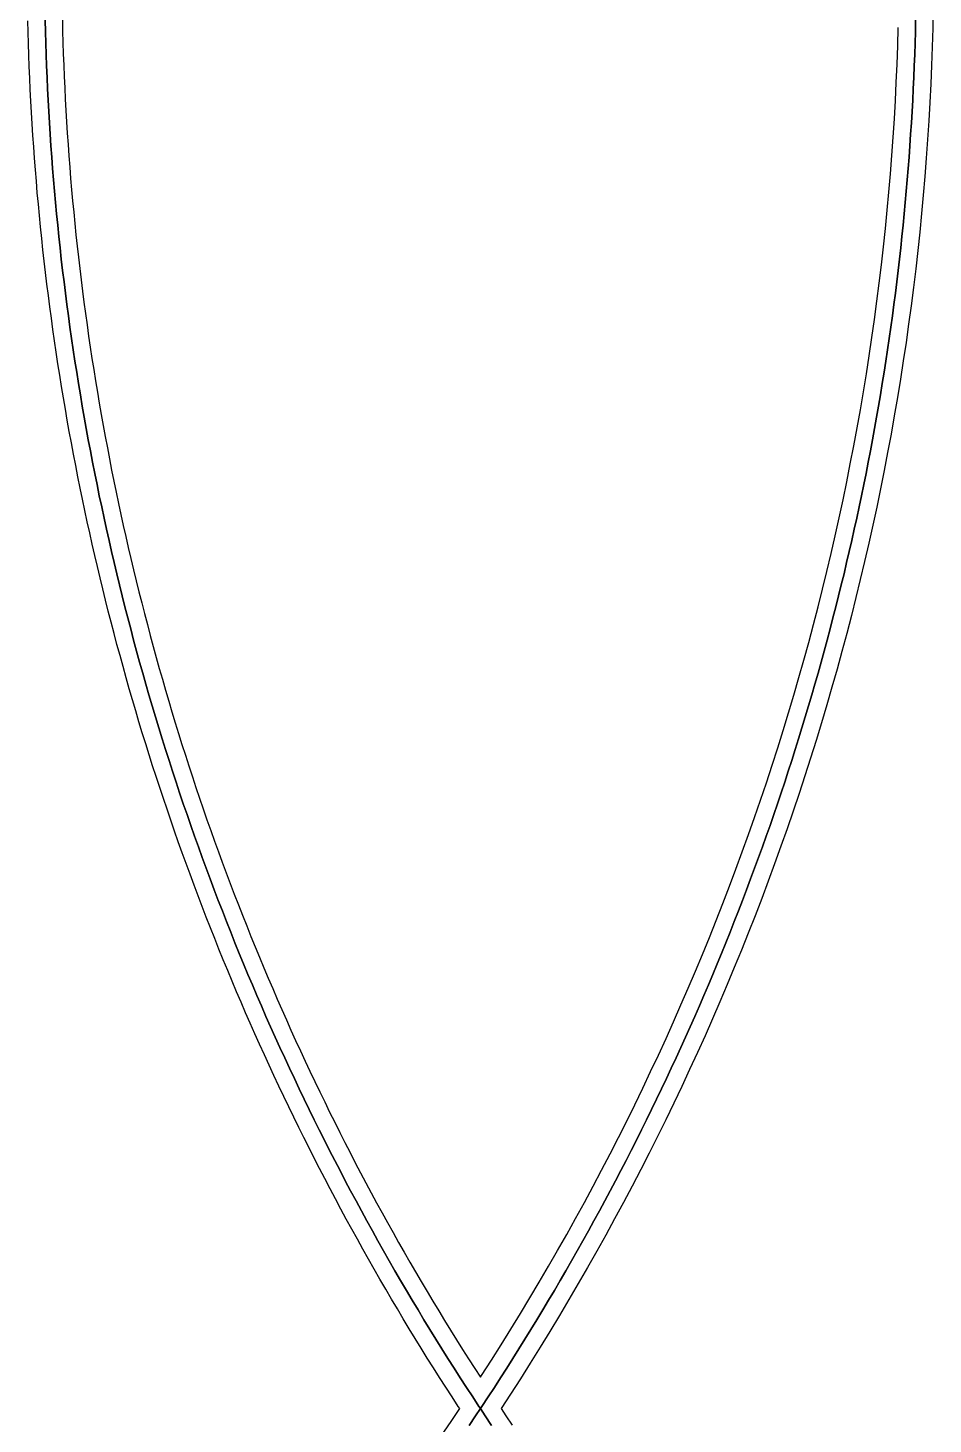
# Model space of a CAD drawing. Header units: millimetres. Extents: x -200 to 200, y -200 to 200.
# Drawn here: x -120.7 to -79.2, y -67 to -3 of the extents above; entities that cross this region are included whole.
import ezdxf

# ---------------------------------------------------------------- set-up
doc = ezdxf.new("R2010")
doc.units = ezdxf.units.MM
for name, color, linetype in [('LINES', 6, 'Continuous'), ('ZONE_V2', 2, 'Continuous'), ('ZONE_V3', 3, 'Continuous'), ('ZONE_V4', 4, 'Continuous')]:
    doc.layers.add(name, color=color, linetype=linetype)

msp = doc.modelspace()

# ---------------------------------------------------------------- linework, layer by layer
at = {"layer": 'LINES'}
for points in [[(-79.22, -2.13), (-79.238, -2.981), (-79.262, -3.833), (-79.292, -4.684), (-79.328, -5.535), (-79.37, -6.386), (-79.418, -7.237), (-79.472, -8.087), (-79.532, -8.937), (-79.598, -9.786), (-79.67, -10.635), (-79.748, -11.483), (-79.832, -12.331), (-79.922, -13.178), (-80.018, -14.024), (-80.12, -14.87), (-80.228, -15.715), (-80.342, -16.559), (-80.461, -17.403), (-80.587, -18.245), (-80.719, -19.087), (-80.856, -19.928), (-81, -20.767), (-81.149, -21.606), (-81.305, -22.444), (-81.466, -23.28), (-81.633, -24.115), (-81.806, -24.95), (-81.985, -25.782), (-82.17, -26.614), (-82.361, -27.444), (-82.557, -28.273), (-82.759, -29.101), (-82.968, -29.927), (-83.182, -30.751), (-83.401, -31.574), (-83.627, -32.396), (-83.858, -33.216), (-84.096, -34.034), (-84.339, -34.85), (-84.587, -35.665), (-84.842, -36.478), (-85.102, -37.289), (-85.368, -38.099), (-85.639, -38.906), (-85.917, -39.712), (-86.199, -40.515), (-86.488, -41.317), (-86.782, -42.116), (-87.082, -42.913), (-87.388, -43.709), (-87.699, -44.502), (-88.015, -45.292), (-88.338, -46.081), (-88.665, -46.867), (-88.999, -47.651), (-89.338, -48.433), (-89.682, -49.212), (-90.032, -49.989), (-90.387, -50.763), (-90.748, -51.535), (-91.114, -52.304), (-91.486, -53.07), (-91.863, -53.834), (-92.245, -54.596), (-92.633, -55.354), (-93.026, -56.11), (-93.425, -56.863), (-93.828, -57.613), (-94.237, -58.36), (-94.652, -59.105), (-95.071, -59.846), (-95.496, -60.584), (-95.926, -61.32), (-96.361, -62.052), (-96.801, -62.782), (-97.247, -63.508), (-97.697, -64.231), (-98.153, -64.951), (-98.613, -65.667), (-99.04, -66.321), (-98.817, -66.653), (-98.525, -67.084)], [(-101.807, -67.604), (-101.333, -66.91), (-100.936, -66.321), (-101.002, -66.22), (-101.29, -65.779), (-101.576, -65.336), (-101.861, -64.892), (-102.143, -64.447), (-102.423, -64.001), (-102.701, -63.553), (-102.978, -63.105), (-103.252, -62.655), (-103.524, -62.204), (-103.795, -61.751), (-104.063, -61.298), (-104.33, -60.843), (-104.594, -60.387), (-104.857, -59.931), (-105.117, -59.472), (-105.376, -59.013), (-105.632, -58.553), (-105.887, -58.091), (-106.139, -57.629), (-106.389, -57.165), (-106.638, -56.7), (-106.884, -56.235), (-107.129, -55.768), (-107.371, -55.3), (-107.611, -54.831), (-107.849, -54.361), (-108.086, -53.889), (-108.32, -53.417), (-108.552, -52.944), (-108.782, -52.47), (-109.01, -51.995), (-109.235, -51.519), (-109.459, -51.042), (-109.681, -50.564), (-109.9, -50.085), (-110.118, -49.605), (-110.333, -49.124), (-110.547, -48.642), (-110.758, -48.159), (-110.967, -47.675), (-111.174, -47.191), (-111.379, -46.705), (-111.581, -46.219), (-111.782, -45.731), (-111.981, -45.243), (-112.177, -44.754), (-112.371, -44.264), (-112.563, -43.773), (-112.753, -43.282), (-112.941, -42.789), (-113.126, -42.296), (-113.31, -41.802), (-113.491, -41.307), (-113.67, -40.812), (-113.847, -40.315), (-114.022, -39.818), (-114.195, -39.32), (-114.365, -38.822), (-114.534, -38.322), (-114.7, -37.822), (-114.864, -37.321), (-115.026, -36.82), (-115.185, -36.318), (-115.342, -35.815), (-115.498, -35.311), (-115.651, -34.807), (-115.801, -34.302), (-115.95, -33.796), (-116.096, -33.29), (-116.24, -32.783), (-116.382, -32.276), (-116.522, -31.768), (-116.66, -31.259), (-116.795, -30.75), (-116.928, -30.24), (-117.059, -29.729), (-117.187, -29.218), (-117.314, -28.706), (-117.438, -28.194), (-117.56, -27.682), (-117.679, -27.168), (-117.797, -26.655), (-117.912, -26.14), (-118.025, -25.626), (-118.136, -25.111), (-118.244, -24.595), (-118.35, -24.079), (-118.454, -23.562), (-118.556, -23.045), (-118.655, -22.527), (-118.753, -22.009), (-118.847, -21.491), (-118.94, -20.972), (-119.03, -20.453), (-119.119, -19.934), (-119.204, -19.414), (-119.288, -18.893), (-119.369, -18.373), (-119.448, -17.852), (-119.525, -17.33), (-119.6, -16.809), (-119.672, -16.287), (-119.742, -15.764), (-119.809, -15.242), (-119.875, -14.719), (-119.938, -14.196), (-119.999, -13.672), (-120.057, -13.148), (-120.113, -12.624), (-120.167, -12.1), (-120.219, -11.576), (-120.268, -11.051), (-120.315, -10.526), (-120.36, -10.001), (-120.403, -9.476), (-120.443, -8.95), (-120.481, -8.425), (-120.516, -7.899), (-120.55, -7.373), (-120.581, -6.847), (-120.609, -6.321), (-120.636, -5.795), (-120.66, -5.268), (-120.682, -4.742), (-120.701, -4.215), (-120.719, -3.688), (-120.734, -3.162), (-120.746, -2.635)], [(-119.167, -2.6), (-119.154, -3.12), (-119.14, -3.64), (-119.122, -4.16), (-119.103, -4.68), (-119.082, -5.199), (-119.058, -5.719), (-119.032, -6.238), (-119.003, -6.758), (-118.973, -7.277), (-118.94, -7.796), (-118.905, -8.315), (-118.867, -8.833), (-118.828, -9.352), (-118.786, -9.87), (-118.742, -10.389), (-118.695, -10.907), (-118.646, -11.424), (-118.595, -11.942), (-118.542, -12.459), (-118.487, -12.976), (-118.429, -13.493), (-118.369, -14.01), (-118.307, -14.526), (-118.242, -15.042), (-118.175, -15.558), (-118.106, -16.074), (-118.035, -16.589), (-117.962, -17.104), (-117.886, -17.618), (-117.808, -18.132), (-117.728, -18.646), (-117.645, -19.16), (-117.56, -19.673), (-117.473, -20.186), (-117.384, -20.698), (-117.293, -21.21), (-117.199, -21.722), (-117.103, -22.233), (-117.005, -22.743), (-116.905, -23.254), (-116.802, -23.764), (-116.697, -24.273), (-116.59, -24.782), (-116.481, -25.291), (-116.37, -25.799), (-116.256, -26.306), (-116.14, -26.813), (-116.022, -27.32), (-115.902, -27.826), (-115.779, -28.331), (-115.654, -28.836), (-115.528, -29.34), (-115.398, -29.844), (-115.267, -30.347), (-115.134, -30.85), (-114.998, -31.352), (-114.86, -31.854), (-114.72, -32.354), (-114.578, -32.855), (-114.433, -33.354), (-114.287, -33.853), (-114.138, -34.352), (-113.987, -34.849), (-113.834, -35.346), (-113.678, -35.843), (-113.521, -36.338), (-113.361, -36.833), (-113.199, -37.328), (-113.036, -37.821), (-112.869, -38.314), (-112.701, -38.806), (-112.531, -39.298), (-112.358, -39.788), (-112.184, -40.278), (-112.007, -40.767), (-111.828, -41.255), (-111.647, -41.743), (-111.464, -42.23), (-111.278, -42.716), (-111.091, -43.201), (-110.901, -43.685), (-110.71, -44.169), (-110.516, -44.651), (-110.32, -45.133), (-110.122, -45.614), (-109.922, -46.094), (-109.72, -46.573), (-109.515, -47.052), (-109.309, -47.529), (-109.101, -48.005), (-108.89, -48.481), (-108.678, -48.956), (-108.463, -49.429), (-108.246, -49.902), (-108.027, -50.374), (-107.807, -50.845), (-107.584, -51.315), (-107.359, -51.784), (-107.132, -52.252), (-106.903, -52.719), (-106.672, -53.185), (-106.439, -53.65), (-106.204, -54.113), (-105.966, -54.576), (-105.727, -55.038), (-105.486, -55.499), (-105.243, -55.959), (-104.998, -56.417), (-104.751, -56.875), (-104.502, -57.332), (-104.25, -57.787), (-103.997, -58.241), (-103.742, -58.694), (-103.485, -59.147), (-103.226, -59.598), (-102.965, -60.047), (-102.702, -60.496), (-102.437, -60.944), (-102.17, -61.39), (-101.901, -61.835), (-101.631, -62.279), (-101.358, -62.722), (-101.083, -63.164), (-100.807, -63.604), (-100.528, -64.043), (-100.248, -64.482), (-99.988, -64.883), (-99.939, -64.808), (-99.485, -64.101), (-99.485, -64.101), (-99.035, -63.391), (-98.59, -62.677), (-98.151, -61.96), (-97.716, -61.241), (-97.287, -60.518), (-96.863, -59.792), (-96.443, -59.063), (-96.029, -58.331), (-95.62, -57.597), (-95.217, -56.859), (-94.818, -56.119), (-94.425, -55.376), (-94.037, -54.63), (-93.654, -53.881), (-93.277, -53.13), (-92.905, -52.376), (-92.538, -51.62), (-92.177, -50.861), (-91.821, -50.099), (-91.47, -49.335), (-91.125, -48.568), (-90.785, -47.799), (-90.45, -47.028), (-90.122, -46.254), (-89.798, -45.478), (-89.48, -44.7), (-89.167, -43.92), (-88.86, -43.137), (-88.559, -42.352), (-88.263, -41.565), (-87.973, -40.776), (-87.688, -39.985), (-87.408, -39.192), (-87.135, -38.397), (-86.867, -37.6), (-86.604, -36.802), (-86.348, -36.001), (-86.097, -35.199), (-85.851, -34.395), (-85.611, -33.589), (-85.377, -32.781), (-85.149, -31.972), (-84.926, -31.161), (-84.709, -30.349), (-84.498, -29.535), (-84.293, -28.72), (-84.093, -27.903), (-83.899, -27.085), (-83.711, -26.266), (-83.529, -25.445), (-83.352, -24.623), (-83.181, -23.8), (-83.016, -22.976), (-82.857, -22.15), (-82.704, -21.323), (-82.556, -20.496), (-82.415, -19.667), (-82.279, -18.837), (-82.149, -18.007), (-82.025, -17.175), (-81.907, -16.343), (-81.794, -15.51), (-81.688, -14.676), (-81.587, -13.841), (-81.493, -13.005), (-81.404, -12.169), (-81.321, -11.333), (-81.244, -10.496), (-81.173, -9.658), (-81.108, -8.82), (-81.048, -7.981), (-80.995, -7.142), (-80.948, -6.303), (-80.906, -5.463), (-80.871, -4.623), (-80.841, -3.783), (-80.817, -2.942)]]:
    msp.add_lwpolyline(points, dxfattribs=at)
at = {"layer": 'ZONE_V2'}
msp.add_lwpolyline([(-119.956, -2.617), (-119.944, -3.141), (-119.929, -3.664), (-119.912, -4.187), (-119.892, -4.711), (-119.871, -5.234), (-119.847, -5.757), (-119.821, -6.28), (-119.792, -6.802), (-119.761, -7.325), (-119.728, -7.847), (-119.693, -8.37), (-119.655, -8.892), (-119.615, -9.414), (-119.573, -9.936), (-119.528, -10.457), (-119.482, -10.979), (-119.433, -11.5), (-119.381, -12.021), (-119.328, -12.542), (-119.272, -13.062), (-119.214, -13.583), (-119.153, -14.103), (-119.091, -14.622), (-119.026, -15.142), (-118.959, -15.661), (-118.889, -16.18), (-118.817, -16.699), (-118.743, -17.217), (-118.667, -17.735), (-118.589, -18.253), (-118.508, -18.77), (-118.425, -19.287), (-118.339, -19.803), (-118.252, -20.319), (-118.162, -20.835), (-118.07, -21.351), (-117.976, -21.866), (-117.879, -22.38), (-117.781, -22.894), (-117.68, -23.408), (-117.576, -23.921), (-117.471, -24.434), (-117.363, -24.946), (-117.253, -25.458), (-117.141, -25.97), (-117.026, -26.48), (-116.91, -26.991), (-116.791, -27.501), (-116.67, -28.01), (-116.546, -28.519), (-116.421, -29.027), (-116.293, -29.535), (-116.163, -30.042), (-116.031, -30.548), (-115.897, -31.054), (-115.76, -31.56), (-115.621, -32.065), (-115.48, -32.569), (-115.337, -33.072), (-115.192, -33.575), (-115.044, -34.078), (-114.894, -34.579), (-114.742, -35.08), (-114.588, -35.581), (-114.432, -36.08), (-114.273, -36.579), (-114.113, -37.077), (-113.95, -37.575), (-113.785, -38.072), (-113.617, -38.568), (-113.448, -39.063), (-113.277, -39.558), (-113.103, -40.052), (-112.927, -40.545), (-112.749, -41.037), (-112.569, -41.529), (-112.387, -42.02), (-112.202, -42.51), (-112.016, -42.999), (-111.827, -43.487), (-111.636, -43.975), (-111.443, -44.461), (-111.248, -44.947), (-111.051, -45.432), (-110.852, -45.916), (-110.65, -46.4), (-110.447, -46.882), (-110.241, -47.363), (-110.033, -47.844), (-109.824, -48.324), (-109.612, -48.802), (-109.398, -49.28), (-109.182, -49.757), (-108.964, -50.233), (-108.743, -50.708), (-108.521, -51.182), (-108.297, -51.655), (-108.07, -52.127), (-107.842, -52.598), (-107.611, -53.068), (-107.379, -53.537), (-107.144, -54.005), (-106.907, -54.472), (-106.669, -54.938), (-106.428, -55.403), (-106.185, -55.867), (-105.94, -56.33), (-105.694, -56.791), (-105.445, -57.252), (-105.194, -57.711), (-104.941, -58.17), (-104.686, -58.627), (-104.43, -59.083), (-104.171, -59.539), (-103.91, -59.993), (-103.647, -60.445), (-103.383, -60.897), (-103.116, -61.348), (-102.847, -61.797), (-102.577, -62.245), (-102.304, -62.692), (-102.03, -63.138), (-101.753, -63.582), (-101.475, -64.026), (-101.194, -64.468), (-100.912, -64.909), (-100.628, -65.349), (-100.342, -65.787), (-100.054, -66.224), (-99.988, -66.323), (-100.212, -66.66), (-100.504, -67.095)], dxfattribs=at)
at = {"layer": 'ZONE_V3'}
for points in [[(-80.02, -2.617), (-80.032, -3.141), (-80.047, -3.664), (-80.064, -4.187), (-80.084, -4.711), (-80.105, -5.234), (-80.129, -5.757), (-80.155, -6.28), (-80.184, -6.802), (-80.215, -7.325), (-80.248, -7.847), (-80.283, -8.37), (-80.321, -8.892), (-80.361, -9.414), (-80.403, -9.936), (-80.448, -10.457), (-80.494, -10.979), (-80.543, -11.5), (-80.595, -12.021), (-80.648, -12.542), (-80.704, -13.062), (-80.762, -13.583), (-80.823, -14.103), (-80.885, -14.622), (-80.95, -15.142), (-81.017, -15.661), (-81.087, -16.18), (-81.159, -16.699), (-81.233, -17.217), (-81.309, -17.735), (-81.387, -18.253), (-81.468, -18.77), (-81.551, -19.287), (-81.637, -19.803), (-81.724, -20.319), (-81.814, -20.835), (-81.906, -21.351), (-82, -21.866), (-82.097, -22.38), (-82.195, -22.894), (-82.296, -23.408), (-82.4, -23.921), (-82.505, -24.434), (-82.613, -24.946), (-82.723, -25.458), (-82.835, -25.97), (-82.95, -26.48), (-83.066, -26.991), (-83.185, -27.501), (-83.306, -28.01), (-83.43, -28.519), (-83.555, -29.027), (-83.683, -29.535), (-83.813, -30.042), (-83.945, -30.548), (-84.079, -31.054), (-84.216, -31.56), (-84.355, -32.065), (-84.496, -32.569), (-84.639, -33.072), (-84.784, -33.575), (-84.932, -34.078), (-85.082, -34.579), (-85.234, -35.08), (-85.388, -35.581), (-85.544, -36.08), (-85.703, -36.579), (-85.863, -37.077), (-86.026, -37.575), (-86.191, -38.072), (-86.359, -38.568), (-86.528, -39.063), (-86.699, -39.558), (-86.873, -40.052), (-87.049, -40.545), (-87.227, -41.037), (-87.407, -41.529), (-87.589, -42.02), (-87.774, -42.51), (-87.96, -42.999), (-88.149, -43.487), (-88.34, -43.975), (-88.533, -44.461), (-88.728, -44.947), (-88.925, -45.432), (-89.124, -45.916), (-89.326, -46.4), (-89.529, -46.882), (-89.735, -47.363), (-89.943, -47.844), (-90.152, -48.324), (-90.364, -48.802), (-90.578, -49.28), (-90.794, -49.757), (-91.012, -50.233), (-91.233, -50.708), (-91.455, -51.182), (-91.679, -51.655), (-91.906, -52.127), (-92.134, -52.598), (-92.365, -53.068), (-92.597, -53.537), (-92.832, -54.005), (-93.069, -54.472), (-93.307, -54.938), (-93.548, -55.403), (-93.791, -55.867), (-94.036, -56.33), (-94.282, -56.791), (-94.531, -57.252), (-94.782, -57.711), (-95.035, -58.17), (-95.29, -58.627), (-95.546, -59.083), (-95.805, -59.539), (-96.066, -59.993), (-96.329, -60.445), (-96.593, -60.897), (-96.86, -61.348), (-97.129, -61.797), (-97.399, -62.245), (-97.672, -62.692), (-97.946, -63.138), (-98.223, -63.582), (-98.501, -64.026), (-98.782, -64.468), (-99.064, -64.909), (-99.348, -65.349), (-99.634, -65.787), (-99.922, -66.224), (-99.988, -66.323), (-100.054, -66.224), (-100.342, -65.787), (-100.628, -65.349), (-100.912, -64.909), (-101.194, -64.468), (-101.475, -64.026), (-101.753, -63.582), (-102.03, -63.138), (-102.304, -62.692), (-102.577, -62.245), (-102.847, -61.797), (-103.116, -61.348), (-103.383, -60.897), (-103.647, -60.445), (-103.91, -59.993), (-104.171, -59.539), (-104.43, -59.083), (-104.686, -58.627), (-104.941, -58.17), (-105.194, -57.711), (-105.445, -57.252), (-105.694, -56.791), (-105.94, -56.33), (-106.185, -55.867), (-106.428, -55.403), (-106.669, -54.938), (-106.907, -54.472), (-107.144, -54.005), (-107.379, -53.537), (-107.611, -53.068), (-107.842, -52.598), (-108.07, -52.127), (-108.297, -51.655), (-108.521, -51.182), (-108.743, -50.708), (-108.964, -50.233), (-109.182, -49.757), (-109.398, -49.28), (-109.612, -48.802), (-109.824, -48.324), (-110.033, -47.844), (-110.241, -47.363), (-110.447, -46.882), (-110.65, -46.4), (-110.852, -45.916), (-111.051, -45.432), (-111.248, -44.947), (-111.443, -44.461), (-111.636, -43.975), (-111.827, -43.487), (-112.016, -42.999), (-112.202, -42.51), (-112.387, -42.02), (-112.569, -41.529), (-112.749, -41.037), (-112.927, -40.545), (-113.103, -40.052), (-113.277, -39.558), (-113.448, -39.063), (-113.617, -38.568), (-113.785, -38.072), (-113.95, -37.575), (-114.113, -37.077), (-114.273, -36.579), (-114.432, -36.08), (-114.588, -35.581), (-114.742, -35.08), (-114.894, -34.579), (-115.044, -34.078), (-115.192, -33.575), (-115.337, -33.072), (-115.48, -32.569), (-115.621, -32.065), (-115.76, -31.56), (-115.897, -31.054), (-116.031, -30.548), (-116.163, -30.042), (-116.293, -29.535), (-116.421, -29.027), (-116.546, -28.519), (-116.67, -28.01), (-116.791, -27.501), (-116.91, -26.991), (-117.026, -26.48), (-117.141, -25.97), (-117.253, -25.458), (-117.363, -24.946), (-117.471, -24.434), (-117.576, -23.921), (-117.68, -23.408), (-117.781, -22.894), (-117.879, -22.38), (-117.976, -21.866), (-118.07, -21.351), (-118.162, -20.835), (-118.252, -20.319), (-118.339, -19.803), (-118.425, -19.287), (-118.508, -18.77), (-118.589, -18.253), (-118.667, -17.735), (-118.743, -17.217), (-118.817, -16.699), (-118.889, -16.18), (-118.959, -15.661), (-119.026, -15.142), (-119.091, -14.622), (-119.153, -14.103), (-119.214, -13.583), (-119.272, -13.062), (-119.328, -12.542), (-119.381, -12.021), (-119.433, -11.5), (-119.482, -10.979), (-119.528, -10.457), (-119.573, -9.936), (-119.615, -9.414), (-119.655, -8.892), (-119.693, -8.37), (-119.728, -7.847), (-119.761, -7.325), (-119.792, -6.802), (-119.821, -6.28), (-119.847, -5.757), (-119.871, -5.234), (-119.892, -4.711), (-119.912, -4.187), (-119.929, -3.664), (-119.944, -3.141), (-119.956, -2.617)], [(-100.504, -67.095), (-100.212, -66.66), (-99.988, -66.323), (-99.764, -66.66), (-99.472, -67.095)]]:
    msp.add_lwpolyline(points, dxfattribs=at)
at = {"layer": 'ZONE_V4'}
msp.add_lwpolyline([(-99.472, -67.095), (-99.764, -66.66), (-99.988, -66.323), (-99.922, -66.224), (-99.634, -65.787), (-99.348, -65.349), (-99.064, -64.909), (-98.782, -64.468), (-98.501, -64.026), (-98.223, -63.582), (-97.946, -63.138), (-97.672, -62.692), (-97.399, -62.245), (-97.129, -61.797), (-96.86, -61.348), (-96.593, -60.897), (-96.329, -60.445), (-96.066, -59.993), (-95.805, -59.539), (-95.546, -59.083), (-95.29, -58.627), (-95.035, -58.17), (-94.782, -57.711), (-94.531, -57.252), (-94.282, -56.791), (-94.036, -56.33), (-93.791, -55.867), (-93.548, -55.403), (-93.307, -54.938), (-93.069, -54.472), (-92.832, -54.005), (-92.597, -53.537), (-92.365, -53.068), (-92.134, -52.598), (-91.906, -52.127), (-91.679, -51.655), (-91.455, -51.182), (-91.233, -50.708), (-91.012, -50.233), (-90.794, -49.757), (-90.578, -49.28), (-90.364, -48.802), (-90.152, -48.324), (-89.943, -47.844), (-89.735, -47.363), (-89.529, -46.882), (-89.326, -46.4), (-89.124, -45.916), (-88.925, -45.432), (-88.728, -44.947), (-88.533, -44.461), (-88.34, -43.975), (-88.149, -43.487), (-87.96, -42.999), (-87.774, -42.51), (-87.589, -42.02), (-87.407, -41.529), (-87.227, -41.037), (-87.049, -40.545), (-86.873, -40.052), (-86.699, -39.558), (-86.528, -39.063), (-86.359, -38.568), (-86.191, -38.072), (-86.026, -37.575), (-85.863, -37.077), (-85.703, -36.579), (-85.544, -36.08), (-85.388, -35.581), (-85.234, -35.08), (-85.082, -34.579), (-84.932, -34.078), (-84.784, -33.575), (-84.639, -33.072), (-84.496, -32.569), (-84.355, -32.065), (-84.216, -31.56), (-84.079, -31.054), (-83.945, -30.548), (-83.813, -30.042), (-83.683, -29.535), (-83.555, -29.027), (-83.43, -28.519), (-83.306, -28.01), (-83.185, -27.501), (-83.066, -26.991), (-82.95, -26.48), (-82.835, -25.97), (-82.723, -25.458), (-82.613, -24.946), (-82.505, -24.434), (-82.4, -23.921), (-82.296, -23.408), (-82.195, -22.894), (-82.097, -22.38), (-82, -21.866), (-81.906, -21.351), (-81.814, -20.835), (-81.724, -20.319), (-81.637, -19.803), (-81.551, -19.287), (-81.468, -18.77), (-81.387, -18.253), (-81.309, -17.735), (-81.233, -17.217), (-81.159, -16.699), (-81.087, -16.18), (-81.017, -15.661), (-80.95, -15.142), (-80.885, -14.622), (-80.823, -14.103), (-80.762, -13.583), (-80.704, -13.062), (-80.648, -12.542), (-80.595, -12.021), (-80.543, -11.5), (-80.494, -10.979), (-80.448, -10.457), (-80.403, -9.936), (-80.361, -9.414), (-80.321, -8.892), (-80.283, -8.37), (-80.248, -7.847), (-80.215, -7.325), (-80.184, -6.802), (-80.155, -6.28), (-80.129, -5.757), (-80.105, -5.234), (-80.084, -4.711), (-80.064, -4.187), (-80.047, -3.664), (-80.032, -3.141), (-80.02, -2.617)], dxfattribs=at)

doc.saveas('drawing.dxf')
